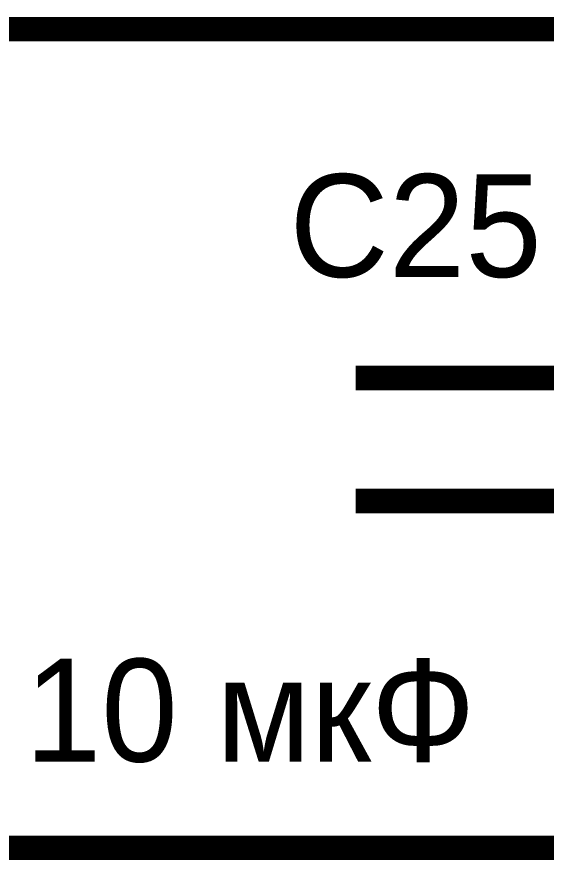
# Model space of a CAD drawing. Header units: inches. Extents: x 0 to 594, y 0 to 420.
# Drawn here: x 474.39 to 480.84, y 149.85 to 160.14 of the extents above; entities that cross this region are included whole.
import ezdxf

# ---------------------------------------------------------------- set-up
doc = ezdxf.new("R2010")
doc.units = ezdxf.units.IN
doc.layers.add('Sheet', color=255, linetype='Continuous')

msp = doc.modelspace()

# ---------------------------------------------------------------- linework, layer by layer
at = {"layer": 'Sheet'}
for points in [[(465.009, 159.986, 0.3, 0.3, 0), (470.004, 159.986, 0.3, 0.3, 0), (482.502, 159.986, 0.3, 0.3, 0), (490.005, 159.986, 0.3, 0.3, 0)], [(486.511, 155.731, 0.3, 0.3, 0), (478.515, 155.731, 0.3, 0.3, 0)], [(478.515, 154.23, 0.3, 0.3, 0), (486.511, 154.23, 0.3, 0.3, 0)], [(462.5, 149.997, 0.3, 0.3, 0), (470.004, 149.997, 0.3, 0.3, 0), (482.502, 149.997, 0.3, 0.3, 0), (490.005, 149.997, 0.3, 0.3, 0)]]:
    msp.add_lwpolyline(points, format="xyseb", dxfattribs=at)

# ---------------------------------------------------------------- texts
for s, p in [('C25', (477.709, 156.962)), ('10 мкФ', (474.483, 151.049))]:
    msp.add_text(s, height=1.2543, dxfattribs=at).set_placement(p)

doc.saveas('drawing.dxf')
